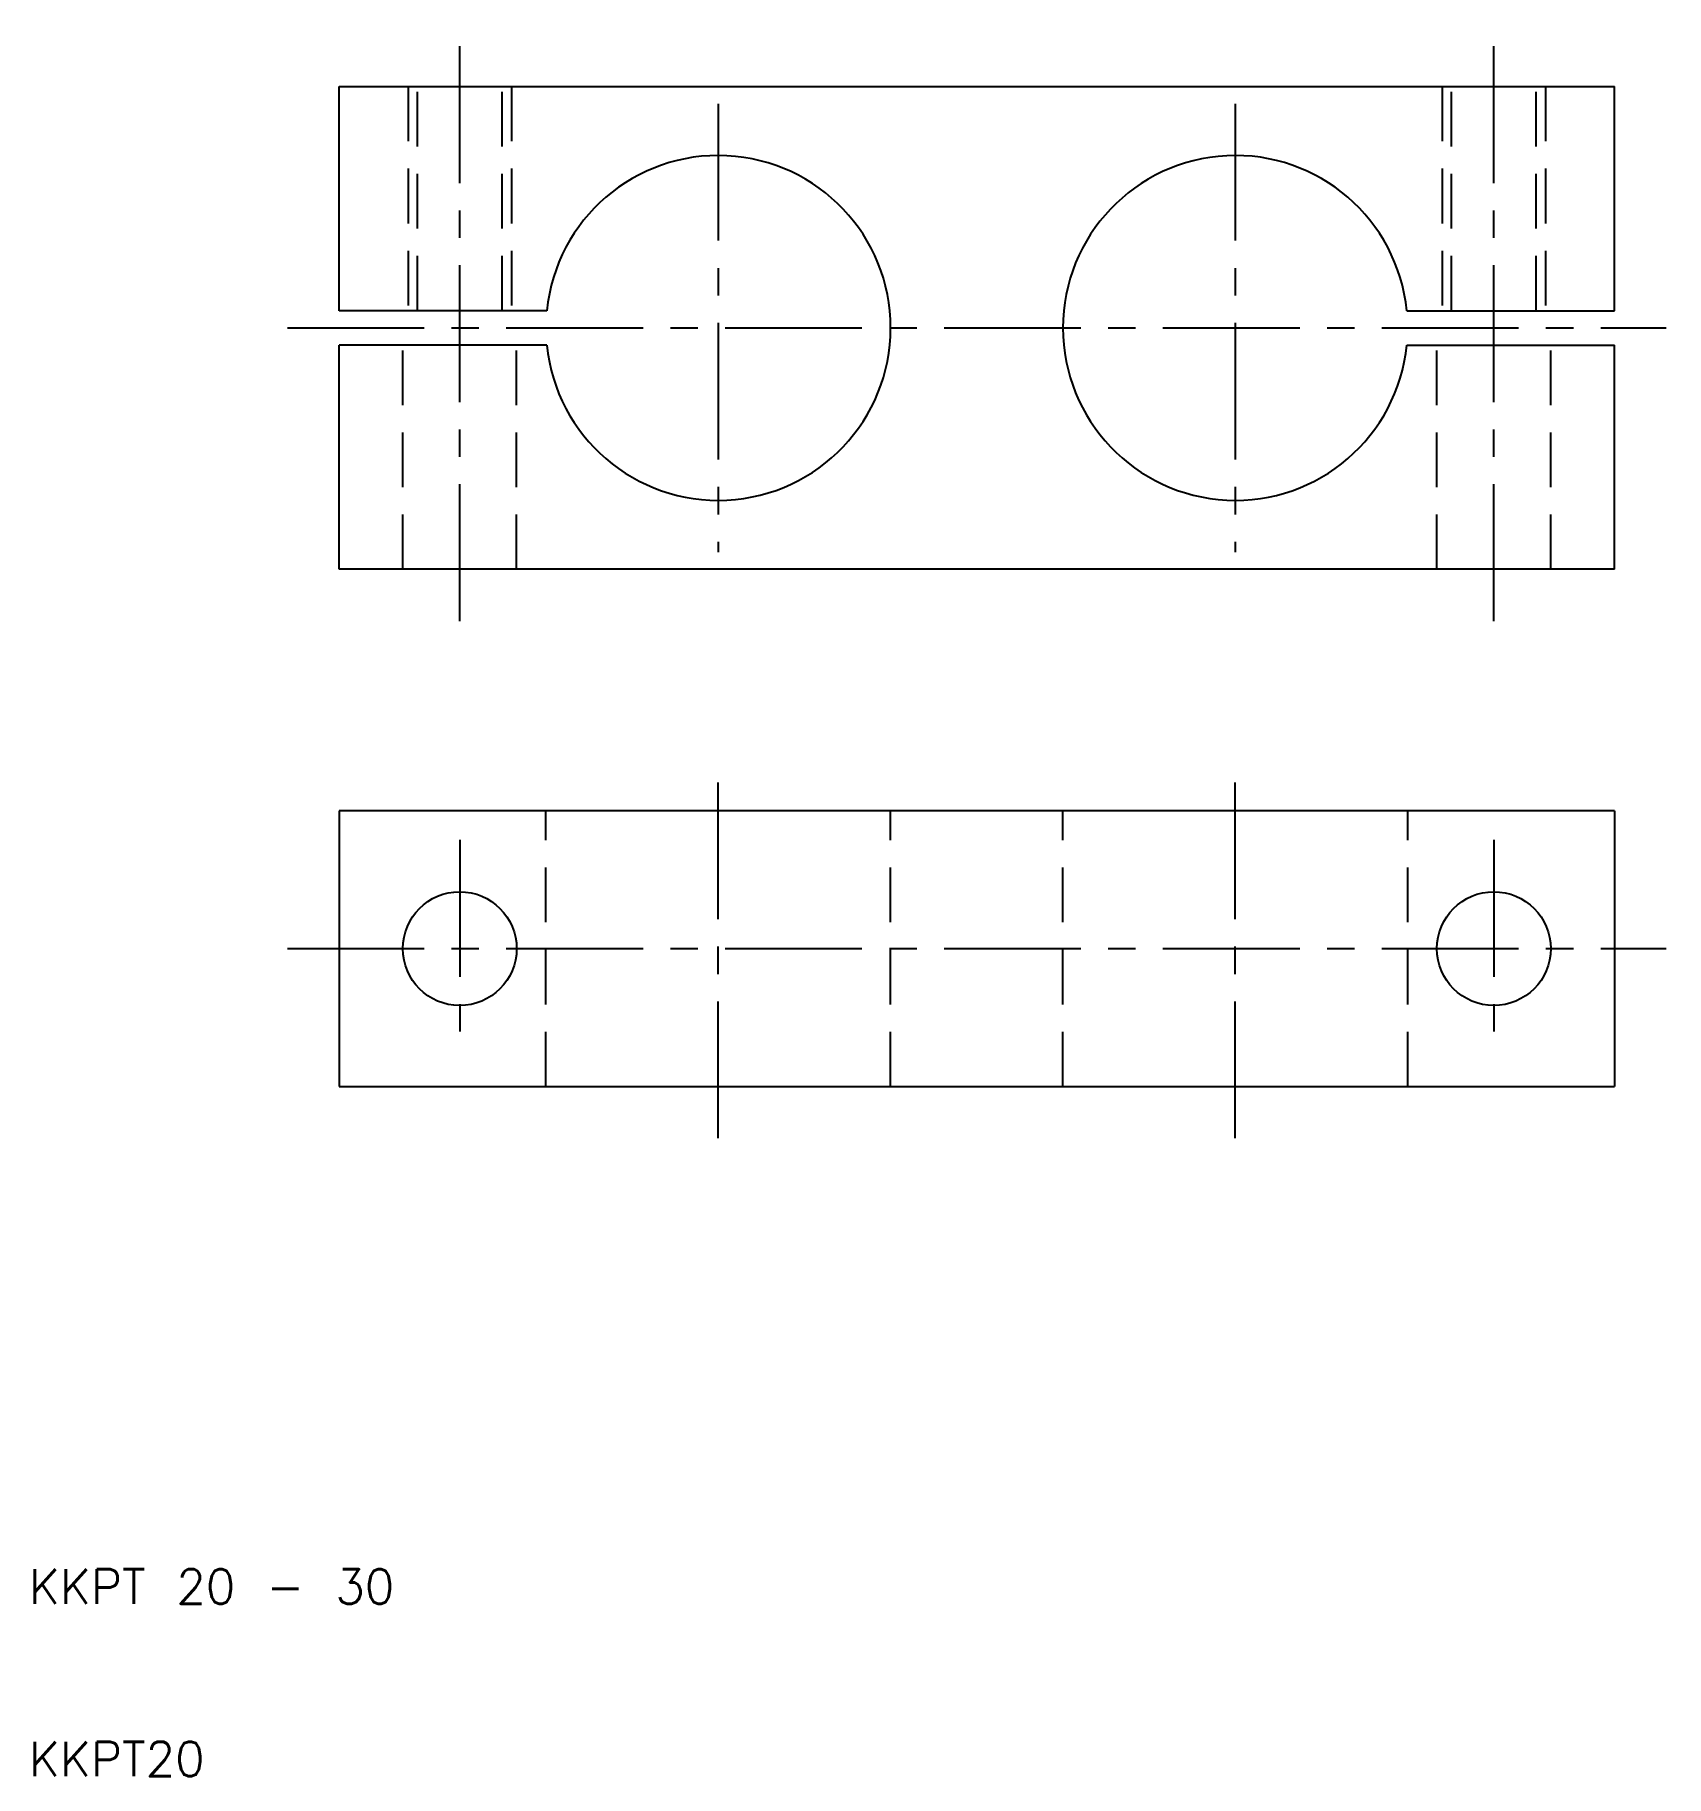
# Model space of a CAD drawing. Extents: x 10 to 105, y 10 to 111.
import ezdxf

# ---------------------------------------------------------------- set-up
doc = ezdxf.new("R2010")
doc.units = 0
doc.header["$LTSCALE"] = 0.25
doc.linetypes.add('CENTER', pattern=[50.8, 31.75, -6.35, 6.35, -6.35])
doc.linetypes.add('DASHED', pattern=[19.05, 12.7, -6.35])
doc.layers.get('0').update_dxf_attribs({"linetype": 'CONTINUOUS'})
doc.layers.add('CENTER', color=1, linetype='CENTER')
doc.styles.get("Standard").update_dxf_attribs({"font": 'txt.shx', "bigfont": 'extfont.shx'})

msp = doc.modelspace()

# ---------------------------------------------------------------- linework, layer by layer
for p, q in [((28, 108), (102, 108)), ((28, 95), (28, 108)), ((102, 95), (102, 108)), ((40.05, 95), (28, 95)), ((89.95, 95), (102, 95)), ((40.05, 93), (28, 93)), ((28, 80), (28, 93)), ((89.95, 93), (102, 93)), ((102, 80), (102, 93)), ((102, 80), (28, 80)), ((102, 66), (28, 66)), ((28, 66), (28, 50)), ((102, 66), (102, 50)), ((28, 50), (102, 50))]:
    msp.add_line(p, q)
at = {"color": 3, "linetype": 'DASHED'}
for p, q in [((32, 108), (32, 95)), ((32.54, 95), (32.54, 108)), ((37.46, 95), (37.46, 108)), ((38, 108), (38, 95)), ((92, 108), (92, 95)), ((92.54, 95), (92.54, 108)), ((97.46, 95), (97.46, 108)), ((98, 108), (98, 95)), ((31.7, 80), (31.7, 93)), ((38.3, 80), (38.3, 93)), ((91.7, 80), (91.7, 93)), ((98.3, 80), (98.3, 93)), ((40, 50), (40, 66)), ((60, 50), (60, 66)), ((70, 50), (70, 66)), ((90, 50), (90, 66))]:
    msp.add_line(p, q, dxfattribs=at)
for centre in [(35, 58), (95, 58)]:
    msp.add_circle(centre, 3.3)
for centre, start, end in [((50, 94), 185.7392, 174.2608), ((80, 94), 5.7392, 354.2608)]:
    msp.add_arc(centre, 10, start, end)
at = {"layer": 'CENTER', "color": 1, "linetype": 'CENTER'}
for p, q in [((35, 77), (35, 111)), ((95, 77), (95, 111)), ((50, 107), (50, 81)), ((80, 107), (80, 81)), ((25, 94), (105, 94)), ((50, 47), (50, 69)), ((80, 47), (80, 69)), ((35, 64.3), (35, 51.7)), ((95, 64.3), (95, 51.7)), ((25, 58), (105, 58))]:
    msp.add_line(p, q, dxfattribs=at)

# ---------------------------------------------------------------- texts
for s, p in [('KKPT 20 - 30', (10, 20)), ('KKPT20', (10, 10))]:
    msp.add_text(s, height=2).set_placement(p)

doc.saveas('drawing.dxf')
